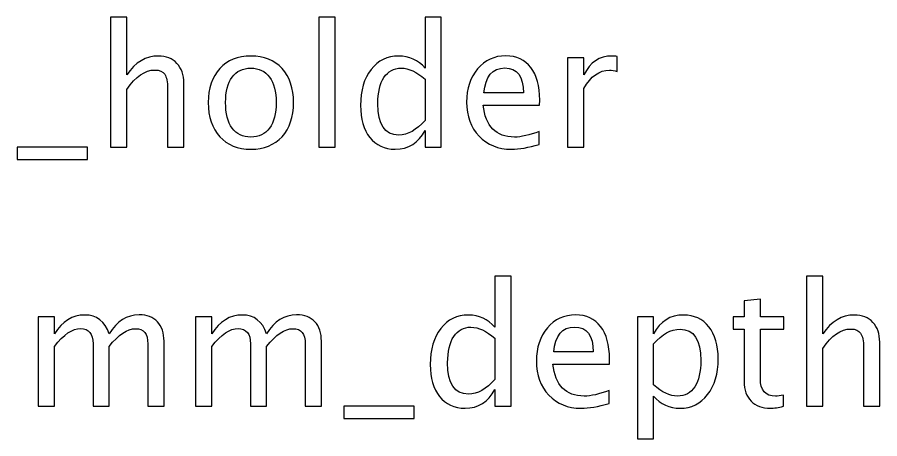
# Model space of a CAD drawing. Header units: centimetres. Extents: x -27.7 to 27.6, y -20.2 to 43.3.
# Drawn here: x 7.33 to 13.82, y 28.97 to 32.15 of the extents above; entities that cross this region are included whole.
import ezdxf

# ---------------------------------------------------------------- set-up
doc = ezdxf.new("R2010")
doc.units = ezdxf.units.CM
doc.header["$MEASUREMENT"] = 0
doc.layers.add('Layer 1', color=7, linetype='Continuous')

msp = doc.modelspace()

# ---------------------------------------------------------------- linework, layer by layer
at = {"layer": 'Layer 1'}
for points, knots in [([(8.0288, 31.17044), (8.0288, 31.17044), (8.0288, 32.14958), (8.0288, 32.14958), (8.0288, 32.14958), (8.0288, 32.14958), (8.15071, 32.14958), (8.15071, 32.14958), (8.15071, 32.14958), (8.15071, 32.14958), (8.15071, 31.71631), (8.15071, 31.71631), (8.15071, 31.71631), (8.21527, 31.8105), (8.29443, 31.85749), (8.38798, 31.85749), (8.38798, 31.85749), (8.44682, 31.85749), (8.4936, 31.83907), (8.5281, 31.80203), (8.5281, 31.80203), (8.5626, 31.7652), (8.57996, 31.71546), (8.57996, 31.65324), (8.57996, 31.65324), (8.57996, 31.65324), (8.57996, 31.17044), (8.57996, 31.17044), (8.57996, 31.17044), (8.57996, 31.17044), (8.45804, 31.17044), (8.45804, 31.17044), (8.45804, 31.17044), (8.45804, 31.17044), (8.45804, 31.61344), (8.45804, 31.61344), (8.45804, 31.61344), (8.45804, 31.6634), (8.45063, 31.69896), (8.43603, 31.72012), (8.43603, 31.72012), (8.42121, 31.7415), (8.39687, 31.75208), (8.3628, 31.75208), (8.3628, 31.75208), (8.28787, 31.75208), (8.21717, 31.70319), (8.15071, 31.6054), (8.15071, 31.6054), (8.15071, 31.6054), (8.15071, 31.17044), (8.15071, 31.17044), (8.15071, 31.17044), (8.15071, 31.17044), (8.0288, 31.17044), (8.0288, 31.17044)], [0, 0, 0, 0, 0.0666667, 0.0666667, 0.0666667, 0.0666667, 0.1333333, 0.1333333, 0.1333333, 0.1333333, 0.2, 0.2, 0.2, 0.2, 0.2666667, 0.2666667, 0.2666667, 0.2666667, 0.3333333, 0.3333333, 0.3333333, 0.3333333, 0.4, 0.4, 0.4, 0.4, 0.4666667, 0.4666667, 0.4666667, 0.4666667, 0.5333333, 0.5333333, 0.5333333, 0.5333333, 0.6, 0.6, 0.6, 0.6, 0.6666667, 0.6666667, 0.6666667, 0.6666667, 0.7333333, 0.7333333, 0.7333333, 0.7333333, 0.8, 0.8, 0.8, 0.8, 0.8666667, 0.8666667, 0.8666667, 0.8666667, 1, 1, 1, 1]), ([(9.5972, 31.17044), (9.5972, 31.17044), (9.5972, 32.14958), (9.5972, 32.14958), (9.5972, 32.14958), (9.5972, 32.14958), (9.71911, 32.14958), (9.71911, 32.14958), (9.71911, 32.14958), (9.71911, 32.14958), (9.71911, 31.17044), (9.71911, 31.17044), (9.71911, 31.17044), (9.71911, 31.17044), (9.5972, 31.17044), (9.5972, 31.17044)], [0, 0, 0, 0, 0.2, 0.2, 0.2, 0.2, 0.4, 0.4, 0.4, 0.4, 0.6, 0.6, 0.6, 0.6, 1, 1, 1, 1]), ([(10.39727, 31.17044), (10.39727, 31.17044), (10.39727, 31.2968), (10.39727, 31.2968), (10.39727, 31.2968), (10.34753, 31.2024), (10.2726, 31.1552), (10.17249, 31.1552), (10.17249, 31.1552), (10.09121, 31.1552), (10.02729, 31.18462), (9.98073, 31.24367), (9.98073, 31.24367), (9.93416, 31.30273), (9.91088, 31.38337), (9.91088, 31.4856), (9.91088, 31.4856), (9.91088, 31.59736), (9.93734, 31.68731), (9.99004, 31.75547), (9.99004, 31.75547), (10.04295, 31.82341), (10.11238, 31.85749), (10.19852, 31.85749), (10.19852, 31.85749), (10.27832, 31.85749), (10.34478, 31.82701), (10.39727, 31.76584), (10.39727, 31.76584), (10.39727, 31.76584), (10.39727, 32.14958), (10.39727, 32.14958), (10.39727, 32.14958), (10.39727, 32.14958), (10.51919, 32.14958), (10.51919, 32.14958), (10.51919, 32.14958), (10.51919, 32.14958), (10.51919, 31.17044), (10.51919, 31.17044), (10.51919, 31.17044), (10.51919, 31.17044), (10.39727, 31.17044), (10.39727, 31.17044)], [0, 0, 0, 0, 0.0833333, 0.0833333, 0.0833333, 0.0833333, 0.1666667, 0.1666667, 0.1666667, 0.1666667, 0.25, 0.25, 0.25, 0.25, 0.3333333, 0.3333333, 0.3333333, 0.3333333, 0.4166667, 0.4166667, 0.4166667, 0.4166667, 0.5, 0.5, 0.5, 0.5, 0.5833333, 0.5833333, 0.5833333, 0.5833333, 0.6666667, 0.6666667, 0.6666667, 0.6666667, 0.75, 0.75, 0.75, 0.75, 0.8333333, 0.8333333, 0.8333333, 0.8333333, 1, 1, 1, 1]), ([(9.08498, 31.1552), (8.98613, 31.1552), (8.90782, 31.18674), (8.85025, 31.24981), (8.85025, 31.24981), (8.79246, 31.31289), (8.76368, 31.39861), (8.76368, 31.50677), (8.76368, 31.50677), (8.76368, 31.61471), (8.79246, 31.70023), (8.85025, 31.76309), (8.85025, 31.76309), (8.90782, 31.82595), (8.98613, 31.85749), (9.08498, 31.85749), (9.08498, 31.85749), (9.18382, 31.85749), (9.26214, 31.82595), (9.31971, 31.76309), (9.31971, 31.76309), (9.37749, 31.70023), (9.40628, 31.61471), (9.40628, 31.50677), (9.40628, 31.50677), (9.40628, 31.39861), (9.37749, 31.31289), (9.31971, 31.24981), (9.31971, 31.24981), (9.26214, 31.18674), (9.18382, 31.1552), (9.08498, 31.1552)], [0, 0, 0, 0, 0.1111111, 0.1111111, 0.1111111, 0.1111111, 0.2222222, 0.2222222, 0.2222222, 0.2222222, 0.3333333, 0.3333333, 0.3333333, 0.3333333, 0.4444444, 0.4444444, 0.4444444, 0.4444444, 0.5555556, 0.5555556, 0.5555556, 0.5555556, 0.6666667, 0.6666667, 0.6666667, 0.6666667, 0.7777778, 0.7777778, 0.7777778, 0.7777778, 1, 1, 1, 1]), ([(11.25746, 31.19203), (11.17555, 31.16748), (11.10549, 31.1552), (11.04707, 31.1552), (11.04707, 31.1552), (10.94738, 31.1552), (10.86631, 31.18822), (10.80387, 31.25405), (10.80387, 31.25405), (10.74143, 31.31987), (10.71011, 31.40517), (10.71011, 31.51015), (10.71011, 31.51015), (10.71011, 31.61196), (10.73762, 31.69557), (10.79287, 31.76097), (10.79287, 31.76097), (10.84811, 31.82616), (10.9188, 31.85876), (11.00495, 31.85876), (11.00495, 31.85876), (11.08644, 31.85876), (11.14951, 31.82976), (11.19396, 31.77177), (11.19396, 31.77177), (11.23841, 31.71377), (11.26064, 31.63165), (11.26064, 31.52518), (11.26064, 31.52518), (11.26064, 31.52518), (11.26, 31.48793), (11.26, 31.48793), (11.26, 31.48793), (11.26, 31.48793), (10.83456, 31.48793), (10.83456, 31.48793), (10.83456, 31.48793), (10.85234, 31.32707), (10.93087, 31.24664), (11.06993, 31.24664), (11.06993, 31.24664), (11.12094, 31.24664), (11.18338, 31.26103), (11.25746, 31.28982), (11.25746, 31.28982), (11.25746, 31.28982), (11.25746, 31.19203), (11.25746, 31.19203)], [0, 0, 0, 0, 0.0769231, 0.0769231, 0.0769231, 0.0769231, 0.1538462, 0.1538462, 0.1538462, 0.1538462, 0.2307692, 0.2307692, 0.2307692, 0.2307692, 0.3076923, 0.3076923, 0.3076923, 0.3076923, 0.3846154, 0.3846154, 0.3846154, 0.3846154, 0.4615385, 0.4615385, 0.4615385, 0.4615385, 0.5384615, 0.5384615, 0.5384615, 0.5384615, 0.6153846, 0.6153846, 0.6153846, 0.6153846, 0.6923077, 0.6923077, 0.6923077, 0.6923077, 0.7692308, 0.7692308, 0.7692308, 0.7692308, 0.8461538, 0.8461538, 0.8461538, 0.8461538, 1, 1, 1, 1]), ([(11.47103, 31.17044), (11.47103, 31.17044), (11.47103, 31.84352), (11.47103, 31.84352), (11.47103, 31.84352), (11.47103, 31.84352), (11.59294, 31.84352), (11.59294, 31.84352), (11.59294, 31.84352), (11.59294, 31.84352), (11.59294, 31.71631), (11.59294, 31.71631), (11.59294, 31.71631), (11.64141, 31.8105), (11.71168, 31.85749), (11.80397, 31.85749), (11.80397, 31.85749), (11.81646, 31.85749), (11.82958, 31.85643), (11.84312, 31.85431), (11.84312, 31.85431), (11.84312, 31.85431), (11.84312, 31.74023), (11.84312, 31.74023), (11.84312, 31.74023), (11.82196, 31.74721), (11.80333, 31.75081), (11.78725, 31.75081), (11.78725, 31.75081), (11.70978, 31.75081), (11.64501, 31.70509), (11.59294, 31.61344), (11.59294, 31.61344), (11.59294, 31.61344), (11.59294, 31.17044), (11.59294, 31.17044), (11.59294, 31.17044), (11.59294, 31.17044), (11.47103, 31.17044), (11.47103, 31.17044)], [0, 0, 0, 0, 0.0909091, 0.0909091, 0.0909091, 0.0909091, 0.1818182, 0.1818182, 0.1818182, 0.1818182, 0.2727273, 0.2727273, 0.2727273, 0.2727273, 0.3636364, 0.3636364, 0.3636364, 0.3636364, 0.4545455, 0.4545455, 0.4545455, 0.4545455, 0.5454545, 0.5454545, 0.5454545, 0.5454545, 0.6363636, 0.6363636, 0.6363636, 0.6363636, 0.7272727, 0.7272727, 0.7272727, 0.7272727, 0.8181818, 0.8181818, 0.8181818, 0.8181818, 1, 1, 1, 1]), ([(9.08477, 31.24664), (9.14509, 31.24664), (9.19208, 31.26929), (9.22552, 31.31479), (9.22552, 31.31479), (9.25875, 31.36009), (9.27547, 31.42422), (9.27547, 31.50677), (9.27547, 31.50677), (9.27547, 31.5891), (9.25875, 31.65302), (9.22552, 31.69832), (9.22552, 31.69832), (9.19208, 31.7434), (9.14509, 31.76605), (9.08477, 31.76605), (9.08477, 31.76605), (9.02423, 31.76605), (8.97724, 31.7434), (8.94422, 31.69832), (8.94422, 31.69832), (8.91099, 31.65302), (8.89448, 31.5891), (8.89448, 31.50677), (8.89448, 31.50677), (8.89448, 31.42422), (8.91099, 31.36009), (8.94422, 31.31479), (8.94422, 31.31479), (8.97724, 31.26929), (9.02423, 31.24664), (9.08477, 31.24664)], [0, 0, 0, 0, 0.1111111, 0.1111111, 0.1111111, 0.1111111, 0.2222222, 0.2222222, 0.2222222, 0.2222222, 0.3333333, 0.3333333, 0.3333333, 0.3333333, 0.4444444, 0.4444444, 0.4444444, 0.4444444, 0.5555556, 0.5555556, 0.5555556, 0.5555556, 0.6666667, 0.6666667, 0.6666667, 0.6666667, 0.7777778, 0.7777778, 0.7777778, 0.7777778, 1, 1, 1, 1]), ([(10.39727, 31.68245), (10.33399, 31.73811), (10.27409, 31.76605), (10.21736, 31.76605), (10.21736, 31.76605), (10.16148, 31.76605), (10.1183, 31.74277), (10.08761, 31.69599), (10.08761, 31.69599), (10.05692, 31.64943), (10.04168, 31.58339), (10.04168, 31.49788), (10.04168, 31.49788), (10.04168, 31.34061), (10.09375, 31.26188), (10.1981, 31.26188), (10.1981, 31.26188), (10.26583, 31.26188), (10.33229, 31.29892), (10.39727, 31.37279), (10.39727, 31.37279), (10.39727, 31.37279), (10.39727, 31.68245), (10.39727, 31.68245)], [0, 0, 0, 0, 0.1428571, 0.1428571, 0.1428571, 0.1428571, 0.2857143, 0.2857143, 0.2857143, 0.2857143, 0.4285714, 0.4285714, 0.4285714, 0.4285714, 0.5714286, 0.5714286, 0.5714286, 0.5714286, 0.7142857, 0.7142857, 0.7142857, 0.7142857, 1, 1, 1, 1]), ([(10.84091, 31.57937), (10.84091, 31.57937), (11.13808, 31.57937), (11.13808, 31.57937), (11.13808, 31.57937), (11.13808, 31.70467), (11.09131, 31.76732), (10.99797, 31.76732), (10.99797, 31.76732), (10.90399, 31.76732), (10.85171, 31.70467), (10.84091, 31.57937)], [0, 0, 0, 0, 0.25, 0.25, 0.25, 0.25, 0.5, 0.5, 0.5, 0.5, 1, 1, 1, 1]), ([(7.32524, 31.079), (7.32524, 31.079), (7.32524, 31.17044), (7.32524, 31.17044), (7.32524, 31.17044), (7.32524, 31.17044), (7.85354, 31.17044), (7.85354, 31.17044), (7.85354, 31.17044), (7.85354, 31.17044), (7.85354, 31.079), (7.85354, 31.079), (7.85354, 31.079), (7.85354, 31.079), (7.32524, 31.079), (7.32524, 31.079)], [0, 0, 0, 0, 0.2, 0.2, 0.2, 0.2, 0.4, 0.4, 0.4, 0.4, 0.6, 0.6, 0.6, 0.6, 1, 1, 1, 1]), ([(10.92272, 29.21894), (10.92272, 29.21894), (10.92272, 29.3453), (10.92272, 29.3453), (10.92272, 29.3453), (10.87298, 29.2509), (10.79805, 29.2037), (10.69794, 29.2037), (10.69794, 29.2037), (10.61666, 29.2037), (10.55274, 29.23312), (10.50618, 29.29217), (10.50618, 29.29217), (10.45961, 29.35123), (10.43633, 29.43187), (10.43633, 29.5341), (10.43633, 29.5341), (10.43633, 29.64586), (10.46279, 29.73581), (10.51549, 29.80397), (10.51549, 29.80397), (10.5684, 29.87191), (10.63783, 29.90599), (10.72397, 29.90599), (10.72397, 29.90599), (10.80377, 29.90599), (10.87023, 29.87551), (10.92272, 29.81434), (10.92272, 29.81434), (10.92272, 29.81434), (10.92272, 30.19808), (10.92272, 30.19808), (10.92272, 30.19808), (10.92272, 30.19808), (11.04464, 30.19808), (11.04464, 30.19808), (11.04464, 30.19808), (11.04464, 30.19808), (11.04464, 29.21894), (11.04464, 29.21894), (11.04464, 29.21894), (11.04464, 29.21894), (10.92272, 29.21894), (10.92272, 29.21894)], [0, 0, 0, 0, 0.0833333, 0.0833333, 0.0833333, 0.0833333, 0.1666667, 0.1666667, 0.1666667, 0.1666667, 0.25, 0.25, 0.25, 0.25, 0.3333333, 0.3333333, 0.3333333, 0.3333333, 0.4166667, 0.4166667, 0.4166667, 0.4166667, 0.5, 0.5, 0.5, 0.5, 0.5833333, 0.5833333, 0.5833333, 0.5833333, 0.6666667, 0.6666667, 0.6666667, 0.6666667, 0.75, 0.75, 0.75, 0.75, 0.8333333, 0.8333333, 0.8333333, 0.8333333, 1, 1, 1, 1]), ([(13.27068, 29.21894), (13.27068, 29.21894), (13.27068, 30.19808), (13.27068, 30.19808), (13.27068, 30.19808), (13.27068, 30.19808), (13.39259, 30.19808), (13.39259, 30.19808), (13.39259, 30.19808), (13.39259, 30.19808), (13.39259, 29.76481), (13.39259, 29.76481), (13.39259, 29.76481), (13.45715, 29.859), (13.53631, 29.90599), (13.62986, 29.90599), (13.62986, 29.90599), (13.6887, 29.90599), (13.73548, 29.88757), (13.76998, 29.85053), (13.76998, 29.85053), (13.80448, 29.8137), (13.82184, 29.76396), (13.82184, 29.70174), (13.82184, 29.70174), (13.82184, 29.70174), (13.82184, 29.21894), (13.82184, 29.21894), (13.82184, 29.21894), (13.82184, 29.21894), (13.69992, 29.21894), (13.69992, 29.21894), (13.69992, 29.21894), (13.69992, 29.21894), (13.69992, 29.66194), (13.69992, 29.66194), (13.69992, 29.66194), (13.69992, 29.7119), (13.69251, 29.74746), (13.67791, 29.76862), (13.67791, 29.76862), (13.66309, 29.79), (13.63875, 29.80058), (13.60468, 29.80058), (13.60468, 29.80058), (13.52975, 29.80058), (13.45905, 29.75169), (13.39259, 29.6539), (13.39259, 29.6539), (13.39259, 29.6539), (13.39259, 29.21894), (13.39259, 29.21894), (13.39259, 29.21894), (13.39259, 29.21894), (13.27068, 29.21894), (13.27068, 29.21894)], [0, 0, 0, 0, 0.0666667, 0.0666667, 0.0666667, 0.0666667, 0.1333333, 0.1333333, 0.1333333, 0.1333333, 0.2, 0.2, 0.2, 0.2, 0.2666667, 0.2666667, 0.2666667, 0.2666667, 0.3333333, 0.3333333, 0.3333333, 0.3333333, 0.4, 0.4, 0.4, 0.4, 0.4666667, 0.4666667, 0.4666667, 0.4666667, 0.5333333, 0.5333333, 0.5333333, 0.5333333, 0.6, 0.6, 0.6, 0.6, 0.6666667, 0.6666667, 0.6666667, 0.6666667, 0.7333333, 0.7333333, 0.7333333, 0.7333333, 0.8, 0.8, 0.8, 0.8, 0.8666667, 0.8666667, 0.8666667, 0.8666667, 1, 1, 1, 1]), ([(13.09669, 29.21915), (13.05901, 29.20878), (13.0262, 29.2037), (12.99848, 29.2037), (12.99848, 29.2037), (12.93625, 29.2037), (12.88778, 29.22148), (12.85307, 29.25704), (12.85307, 29.25704), (12.81814, 29.2926), (12.80079, 29.34191), (12.80079, 29.4052), (12.80079, 29.4052), (12.80079, 29.4052), (12.80079, 29.80058), (12.80079, 29.80058), (12.80079, 29.80058), (12.80079, 29.80058), (12.71655, 29.80058), (12.71655, 29.80058), (12.71655, 29.80058), (12.71655, 29.80058), (12.71655, 29.89202), (12.71655, 29.89202), (12.71655, 29.89202), (12.71655, 29.89202), (12.80079, 29.89202), (12.80079, 29.89202), (12.80079, 29.89202), (12.80079, 29.89202), (12.80079, 30.01372), (12.80079, 30.01372), (12.80079, 30.01372), (12.80079, 30.01372), (12.9227, 30.02536), (12.9227, 30.02536), (12.9227, 30.02536), (12.9227, 30.02536), (12.9227, 29.89202), (12.9227, 29.89202), (12.9227, 29.89202), (12.9227, 29.89202), (13.09923, 29.89202), (13.09923, 29.89202), (13.09923, 29.89202), (13.09923, 29.89202), (13.09923, 29.80058), (13.09923, 29.80058), (13.09923, 29.80058), (13.09923, 29.80058), (12.9227, 29.80058), (12.9227, 29.80058), (12.9227, 29.80058), (12.9227, 29.80058), (12.9227, 29.42721), (12.9227, 29.42721), (12.9227, 29.42721), (12.9227, 29.33916), (12.96101, 29.29514), (13.03742, 29.29514), (13.03742, 29.29514), (13.05372, 29.29514), (13.0734, 29.29789), (13.09669, 29.30318), (13.09669, 29.30318), (13.09669, 29.30318), (13.09669, 29.21915), (13.09669, 29.21915)], [0, 0, 0, 0, 0.0555556, 0.0555556, 0.0555556, 0.0555556, 0.1111111, 0.1111111, 0.1111111, 0.1111111, 0.1666667, 0.1666667, 0.1666667, 0.1666667, 0.2222222, 0.2222222, 0.2222222, 0.2222222, 0.2777778, 0.2777778, 0.2777778, 0.2777778, 0.3333333, 0.3333333, 0.3333333, 0.3333333, 0.3888889, 0.3888889, 0.3888889, 0.3888889, 0.4444444, 0.4444444, 0.4444444, 0.4444444, 0.5, 0.5, 0.5, 0.5, 0.5555556, 0.5555556, 0.5555556, 0.5555556, 0.6111111, 0.6111111, 0.6111111, 0.6111111, 0.6666667, 0.6666667, 0.6666667, 0.6666667, 0.7222222, 0.7222222, 0.7222222, 0.7222222, 0.7777778, 0.7777778, 0.7777778, 0.7777778, 0.8333333, 0.8333333, 0.8333333, 0.8333333, 0.8888889, 0.8888889, 0.8888889, 0.8888889, 1, 1, 1, 1]), ([(7.48325, 29.21894), (7.48325, 29.21894), (7.48325, 29.89202), (7.48325, 29.89202), (7.48325, 29.89202), (7.48325, 29.89202), (7.60516, 29.89202), (7.60516, 29.89202), (7.60516, 29.89202), (7.60516, 29.89202), (7.60516, 29.76481), (7.60516, 29.76481), (7.60516, 29.76481), (7.66464, 29.859), (7.74084, 29.90599), (7.83418, 29.90599), (7.83418, 29.90599), (7.92413, 29.90599), (7.9853, 29.859), (8.0179, 29.76481), (8.0179, 29.76481), (8.07568, 29.85985), (8.15103, 29.90726), (8.24353, 29.90726), (8.24353, 29.90726), (8.30258, 29.90726), (8.34851, 29.8899), (8.38132, 29.85498), (8.38132, 29.85498), (8.41413, 29.82005), (8.43064, 29.77116), (8.43064, 29.7083), (8.43064, 29.7083), (8.43064, 29.7083), (8.43064, 29.21894), (8.43064, 29.21894), (8.43064, 29.21894), (8.43064, 29.21894), (8.30872, 29.21894), (8.30872, 29.21894), (8.30872, 29.21894), (8.30872, 29.21894), (8.30872, 29.68819), (8.30872, 29.68819), (8.30872, 29.68819), (8.30872, 29.76481), (8.27824, 29.80312), (8.21728, 29.80312), (8.21728, 29.80312), (8.154, 29.80312), (8.08754, 29.75846), (8.0179, 29.66893), (8.0179, 29.66893), (8.0179, 29.66893), (8.0179, 29.21894), (8.0179, 29.21894), (8.0179, 29.21894), (8.0179, 29.21894), (7.89598, 29.21894), (7.89598, 29.21894), (7.89598, 29.21894), (7.89598, 29.21894), (7.89598, 29.68861), (7.89598, 29.68861), (7.89598, 29.68861), (7.89598, 29.76587), (7.86508, 29.80439), (7.80306, 29.80439), (7.80306, 29.80439), (7.74147, 29.80439), (7.67543, 29.75952), (7.60516, 29.66956), (7.60516, 29.66956), (7.60516, 29.66956), (7.60516, 29.21894), (7.60516, 29.21894), (7.60516, 29.21894), (7.60516, 29.21894), (7.48325, 29.21894), (7.48325, 29.21894)], [0, 0, 0, 0, 0.047619, 0.047619, 0.047619, 0.047619, 0.0952381, 0.0952381, 0.0952381, 0.0952381, 0.1428571, 0.1428571, 0.1428571, 0.1428571, 0.1904762, 0.1904762, 0.1904762, 0.1904762, 0.2380952, 0.2380952, 0.2380952, 0.2380952, 0.2857143, 0.2857143, 0.2857143, 0.2857143, 0.3333333, 0.3333333, 0.3333333, 0.3333333, 0.3809524, 0.3809524, 0.3809524, 0.3809524, 0.4285714, 0.4285714, 0.4285714, 0.4285714, 0.4761905, 0.4761905, 0.4761905, 0.4761905, 0.5238095, 0.5238095, 0.5238095, 0.5238095, 0.5714286, 0.5714286, 0.5714286, 0.5714286, 0.6190476, 0.6190476, 0.6190476, 0.6190476, 0.6666667, 0.6666667, 0.6666667, 0.6666667, 0.7142857, 0.7142857, 0.7142857, 0.7142857, 0.7619048, 0.7619048, 0.7619048, 0.7619048, 0.8095238, 0.8095238, 0.8095238, 0.8095238, 0.8571429, 0.8571429, 0.8571429, 0.8571429, 0.9047619, 0.9047619, 0.9047619, 0.9047619, 1, 1, 1, 1]), ([(8.66897, 29.21894), (8.66897, 29.21894), (8.66897, 29.89202), (8.66897, 29.89202), (8.66897, 29.89202), (8.66897, 29.89202), (8.79088, 29.89202), (8.79088, 29.89202), (8.79088, 29.89202), (8.79088, 29.89202), (8.79088, 29.76481), (8.79088, 29.76481), (8.79088, 29.76481), (8.85036, 29.859), (8.92656, 29.90599), (9.0199, 29.90599), (9.0199, 29.90599), (9.10985, 29.90599), (9.17102, 29.859), (9.20362, 29.76481), (9.20362, 29.76481), (9.2614, 29.85985), (9.33675, 29.90726), (9.42925, 29.90726), (9.42925, 29.90726), (9.4883, 29.90726), (9.53423, 29.8899), (9.56704, 29.85498), (9.56704, 29.85498), (9.59985, 29.82005), (9.61636, 29.77116), (9.61636, 29.7083), (9.61636, 29.7083), (9.61636, 29.7083), (9.61636, 29.21894), (9.61636, 29.21894), (9.61636, 29.21894), (9.61636, 29.21894), (9.49444, 29.21894), (9.49444, 29.21894), (9.49444, 29.21894), (9.49444, 29.21894), (9.49444, 29.68819), (9.49444, 29.68819), (9.49444, 29.68819), (9.49444, 29.76481), (9.46396, 29.80312), (9.403, 29.80312), (9.403, 29.80312), (9.33972, 29.80312), (9.27326, 29.75846), (9.20362, 29.66893), (9.20362, 29.66893), (9.20362, 29.66893), (9.20362, 29.21894), (9.20362, 29.21894), (9.20362, 29.21894), (9.20362, 29.21894), (9.0817, 29.21894), (9.0817, 29.21894), (9.0817, 29.21894), (9.0817, 29.21894), (9.0817, 29.68861), (9.0817, 29.68861), (9.0817, 29.68861), (9.0817, 29.76587), (9.0508, 29.80439), (8.98878, 29.80439), (8.98878, 29.80439), (8.92719, 29.80439), (8.86115, 29.75952), (8.79088, 29.66956), (8.79088, 29.66956), (8.79088, 29.66956), (8.79088, 29.21894), (8.79088, 29.21894), (8.79088, 29.21894), (8.79088, 29.21894), (8.66897, 29.21894), (8.66897, 29.21894)], [0, 0, 0, 0, 0.047619, 0.047619, 0.047619, 0.047619, 0.0952381, 0.0952381, 0.0952381, 0.0952381, 0.1428571, 0.1428571, 0.1428571, 0.1428571, 0.1904762, 0.1904762, 0.1904762, 0.1904762, 0.2380952, 0.2380952, 0.2380952, 0.2380952, 0.2857143, 0.2857143, 0.2857143, 0.2857143, 0.3333333, 0.3333333, 0.3333333, 0.3333333, 0.3809524, 0.3809524, 0.3809524, 0.3809524, 0.4285714, 0.4285714, 0.4285714, 0.4285714, 0.4761905, 0.4761905, 0.4761905, 0.4761905, 0.5238095, 0.5238095, 0.5238095, 0.5238095, 0.5714286, 0.5714286, 0.5714286, 0.5714286, 0.6190476, 0.6190476, 0.6190476, 0.6190476, 0.6666667, 0.6666667, 0.6666667, 0.6666667, 0.7142857, 0.7142857, 0.7142857, 0.7142857, 0.7619048, 0.7619048, 0.7619048, 0.7619048, 0.8095238, 0.8095238, 0.8095238, 0.8095238, 0.8571429, 0.8571429, 0.8571429, 0.8571429, 0.9047619, 0.9047619, 0.9047619, 0.9047619, 1, 1, 1, 1]), ([(11.78291, 29.24053), (11.701, 29.21598), (11.63094, 29.2037), (11.57252, 29.2037), (11.57252, 29.2037), (11.47283, 29.2037), (11.39176, 29.23672), (11.32932, 29.30255), (11.32932, 29.30255), (11.26688, 29.36837), (11.23556, 29.45367), (11.23556, 29.55865), (11.23556, 29.55865), (11.23556, 29.66046), (11.26307, 29.74407), (11.31832, 29.80947), (11.31832, 29.80947), (11.37356, 29.87466), (11.44425, 29.90726), (11.5304, 29.90726), (11.5304, 29.90726), (11.61189, 29.90726), (11.67496, 29.87826), (11.71941, 29.82027), (11.71941, 29.82027), (11.76386, 29.76227), (11.78609, 29.68015), (11.78609, 29.57368), (11.78609, 29.57368), (11.78609, 29.57368), (11.78545, 29.53643), (11.78545, 29.53643), (11.78545, 29.53643), (11.78545, 29.53643), (11.36001, 29.53643), (11.36001, 29.53643), (11.36001, 29.53643), (11.37779, 29.37557), (11.45632, 29.29514), (11.59538, 29.29514), (11.59538, 29.29514), (11.64639, 29.29514), (11.70883, 29.30953), (11.78291, 29.33832), (11.78291, 29.33832), (11.78291, 29.33832), (11.78291, 29.24053), (11.78291, 29.24053)], [0, 0, 0, 0, 0.0769231, 0.0769231, 0.0769231, 0.0769231, 0.1538462, 0.1538462, 0.1538462, 0.1538462, 0.2307692, 0.2307692, 0.2307692, 0.2307692, 0.3076923, 0.3076923, 0.3076923, 0.3076923, 0.3846154, 0.3846154, 0.3846154, 0.3846154, 0.4615385, 0.4615385, 0.4615385, 0.4615385, 0.5384615, 0.5384615, 0.5384615, 0.5384615, 0.6153846, 0.6153846, 0.6153846, 0.6153846, 0.6923077, 0.6923077, 0.6923077, 0.6923077, 0.7692308, 0.7692308, 0.7692308, 0.7692308, 0.8461538, 0.8461538, 0.8461538, 0.8461538, 1, 1, 1, 1]), ([(11.99648, 28.97384), (11.99648, 28.97384), (11.99648, 29.89202), (11.99648, 29.89202), (11.99648, 29.89202), (11.99648, 29.89202), (12.11839, 29.89202), (12.11839, 29.89202), (12.11839, 29.89202), (12.11839, 29.89202), (12.11839, 29.76481), (12.11839, 29.76481), (12.11839, 29.76481), (12.16834, 29.859), (12.24348, 29.90599), (12.3436, 29.90599), (12.3436, 29.90599), (12.42466, 29.90599), (12.48837, 29.87657), (12.53494, 29.81751), (12.53494, 29.81751), (12.5815, 29.75846), (12.60479, 29.67782), (12.60479, 29.57559), (12.60479, 29.57559), (12.60479, 29.46425), (12.57833, 29.3743), (12.52563, 29.30614), (12.52563, 29.30614), (12.47292, 29.23778), (12.4035, 29.2037), (12.31756, 29.2037), (12.31756, 29.2037), (12.23777, 29.2037), (12.17131, 29.23418), (12.11839, 29.29535), (12.11839, 29.29535), (12.11839, 29.29535), (12.11839, 28.97384), (12.11839, 28.97384), (12.11839, 28.97384), (12.11839, 28.97384), (11.99648, 28.97384), (11.99648, 28.97384)], [0, 0, 0, 0, 0.0833333, 0.0833333, 0.0833333, 0.0833333, 0.1666667, 0.1666667, 0.1666667, 0.1666667, 0.25, 0.25, 0.25, 0.25, 0.3333333, 0.3333333, 0.3333333, 0.3333333, 0.4166667, 0.4166667, 0.4166667, 0.4166667, 0.5, 0.5, 0.5, 0.5, 0.5833333, 0.5833333, 0.5833333, 0.5833333, 0.6666667, 0.6666667, 0.6666667, 0.6666667, 0.75, 0.75, 0.75, 0.75, 0.8333333, 0.8333333, 0.8333333, 0.8333333, 1, 1, 1, 1]), ([(10.92272, 29.73095), (10.85944, 29.78661), (10.79954, 29.81455), (10.74281, 29.81455), (10.74281, 29.81455), (10.68693, 29.81455), (10.64375, 29.79127), (10.61306, 29.74449), (10.61306, 29.74449), (10.58237, 29.69793), (10.56713, 29.63189), (10.56713, 29.54638), (10.56713, 29.54638), (10.56713, 29.38911), (10.6192, 29.31038), (10.72355, 29.31038), (10.72355, 29.31038), (10.79128, 29.31038), (10.85774, 29.34742), (10.92272, 29.42129), (10.92272, 29.42129), (10.92272, 29.42129), (10.92272, 29.73095), (10.92272, 29.73095)], [0, 0, 0, 0, 0.1428571, 0.1428571, 0.1428571, 0.1428571, 0.2857143, 0.2857143, 0.2857143, 0.2857143, 0.4285714, 0.4285714, 0.4285714, 0.4285714, 0.5714286, 0.5714286, 0.5714286, 0.5714286, 0.7142857, 0.7142857, 0.7142857, 0.7142857, 1, 1, 1, 1]), ([(11.36636, 29.62787), (11.36636, 29.62787), (11.66353, 29.62787), (11.66353, 29.62787), (11.66353, 29.62787), (11.66353, 29.75317), (11.61676, 29.81582), (11.52342, 29.81582), (11.52342, 29.81582), (11.42944, 29.81582), (11.37716, 29.75317), (11.36636, 29.62787)], [0, 0, 0, 0, 0.25, 0.25, 0.25, 0.25, 0.5, 0.5, 0.5, 0.5, 1, 1, 1, 1]), ([(12.11839, 29.37938), (12.18126, 29.32329), (12.24116, 29.29514), (12.29809, 29.29514), (12.29809, 29.29514), (12.35418, 29.29514), (12.39757, 29.31863), (12.42805, 29.36541), (12.42805, 29.36541), (12.45874, 29.41219), (12.47398, 29.47801), (12.47398, 29.5631), (12.47398, 29.5631), (12.47398, 29.72057), (12.42191, 29.79931), (12.31778, 29.79931), (12.31778, 29.79931), (12.24962, 29.79931), (12.18316, 29.76248), (12.11839, 29.68861), (12.11839, 29.68861), (12.11839, 29.68861), (12.11839, 29.37938), (12.11839, 29.37938)], [0, 0, 0, 0, 0.1428571, 0.1428571, 0.1428571, 0.1428571, 0.2857143, 0.2857143, 0.2857143, 0.2857143, 0.4285714, 0.4285714, 0.4285714, 0.4285714, 0.5714286, 0.5714286, 0.5714286, 0.5714286, 0.7142857, 0.7142857, 0.7142857, 0.7142857, 1, 1, 1, 1]), ([(9.78611, 29.1275), (9.78611, 29.1275), (9.78611, 29.21894), (9.78611, 29.21894), (9.78611, 29.21894), (9.78611, 29.21894), (10.31441, 29.21894), (10.31441, 29.21894), (10.31441, 29.21894), (10.31441, 29.21894), (10.31441, 29.1275), (10.31441, 29.1275), (10.31441, 29.1275), (10.31441, 29.1275), (9.78611, 29.1275), (9.78611, 29.1275)], [0, 0, 0, 0, 0.2, 0.2, 0.2, 0.2, 0.4, 0.4, 0.4, 0.4, 0.6, 0.6, 0.6, 0.6, 1, 1, 1, 1])]:
    msp.add_open_spline(points, degree=3, knots=knots, dxfattribs=at)

doc.saveas('drawing.dxf')
